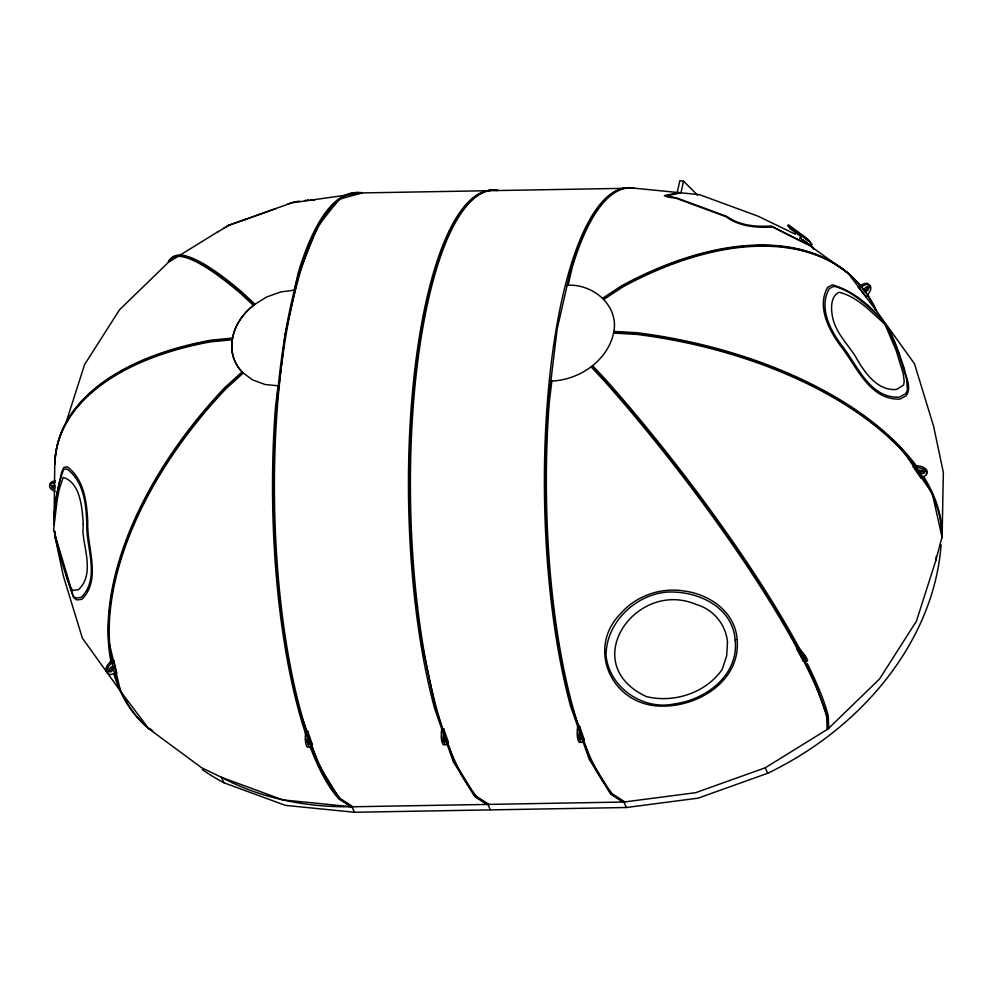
<?xml version="1.0" encoding="UTF-8"?>
<svg xmlns="http://www.w3.org/2000/svg" width="993" height="993" viewBox="0 0 993 993"><rect width="100%" height="100%" fill="white"/><g stroke="black" fill="none" stroke-linecap="round" stroke-linejoin="round"><path stroke-width="1.49" d="M54.094 521.201L54.739 465.332A310.896 163.659 9.6 0 1 210.752 341.815L232.325 339.755A55.248 44.238 -24.5 0 0 242.155 371.866L243.297 373.02L225.932 388.784A310.896 178.566 -44.8 0 0 149.447 729.234L201.567 767.701L221.427 777.308L282.968 799.924L351.969 806.788L623.865 802.034L695.609 792.699L765.231 767.788L827.963 728.999L879.537 678.976L916.44 621.134L936.163 559.407L936.225 556.341M550.879 381.126C579.204 380.195 607.828 360.943 613.786 332.245C619.049 305.273 592.734 283.489 567.152 285.289M935.902 560.251L942.109 536.568L943.35 472.42L933.557 426.084L914.479 363.761L876.769 311.281A310.896 178.566 -44.8 0 0 622.859 286.89L603.967 299.303M232.325 339.755L232.598 338.092A55.248 44.238 -24.5 0 1 253.438 305.447L254.99 304.243L242.304 292.376A310.896 52.89 52.2 0 0 169.406 261.68L218.237 231.568M308.339 747.208A8.887 2.545 89 0 1 305.261 738.42L305.72 731.047L307.644 731.022L312.212 744.055L310.263 747.183A310.896 88.861 89 0 0 338.762 798.806L351.026 806.701A281.863 225.696 -24.5 0 1 221.427 777.308L223.922 782.769L285.463 805.385L354.464 812.262L626.36 807.508L698.104 798.161L767.713 773.249A283.775 227.236 -24.5 0 0 941.103 544.735M310.263 747.183A8.887 2.545 89 0 1 307.185 738.382L307.644 731.022M444.827 744.328L444.305 744.837A8.887 2.545 89 0 1 441.227 736.049L441.674 728.676L434.723 708.816A310.896 88.861 89 0 1 415.124 366.963A310.896 88.861 89 0 1 497.183 190.557L363.153 192.903A310.896 88.886 89 0 0 275.123 446.453A310.896 88.886 89 0 0 340.673 798.881L352.925 806.775M443.598 728.639L448.166 741.672L446.229 744.8A8.887 2.545 89 0 1 443.139 736.012L443.598 728.639L441.674 728.676M580.247 742.454A8.887 2.545 89 0 1 577.169 733.666L577.628 726.293L579.552 726.255L584.12 739.288L582.171 742.416A8.887 2.545 89 0 1 579.093 733.628L579.552 726.255M53.734 516.881L56.8 494.328L61.628 472.296L63.875 467.355L67.325 466.847C84.393 479.557 86.85 502.694 87.769 522.392L87.769 522.492C86.714 547.217 101.919 579.353 81.885 599.288L76.92 599.946L73.656 597.724C66.121 576.089 58.537 553.982 54.59 531.466M278.04 385.793L275.483 406.993A310.896 88.861 89 0 0 305.819 734.373M276.414 407.08L285.239 333.871L299.327 272.194L317.723 226.267L339.172 199.233L362.197 192.915M551.847 381.002L549.29 402.202A310.896 88.861 89 0 0 612.582 794.015L624.833 801.91M913.312 466.958L920.871 468.113A8.887 4.68 9.6 0 1 925.886 475.386L920.759 477.757L913.312 466.958L913.597 465.283L921.156 466.425A8.887 4.68 9.6 0 1 926.171 473.711M917.11 467.442L917.395 465.754M920.759 477.757L921.045 476.069M683.532 181.136L680.95 192.841L677.251 192.443L679.82 180.738L683.532 181.136L697.595 195.211M568.083 285.388L572.167 267.527A310.896 88.861 89 0 1 635.024 188.248L679.1 192.642L664.329 195.633L667.395 196.974L675.761 198.153L725.945 216.685C739.462 226.652 756.492 227.98 772.753 227.062L775.148 228.303A916.191 72.204 33.5 0 0 809.965 245.693L847.401 272.665M66.146 422.273L84.591 364.543L119.619 309.667L167.854 262.884A310.896 52.89 52.2 0 1 240.753 293.58L253.438 305.447M801.636 237.128L790.155 228.663L787.871 225.572L788.529 224.84L806.986 238.481L810.065 241.783L806.279 239.325M790.155 228.663L790.825 227.931M787.871 225.572L805.695 238.742L806.353 237.997M811.517 243.732L810.201 245.209A6.939 0.956 41.6 0 1 810.648 245.916M108.249 673.242A8.887 5.102 -44.8 0 1 107.554 665.025L112.631 659.352L113.798 660.519L116.69 672.944L110.67 674.57A8.887 5.102 -44.8 0 1 108.709 666.191L113.798 660.519M223.512 228.353L228.167 225.423L246.338 219.043M242.155 371.866L224.778 387.63A310.896 178.566 -44.8 0 0 110.782 660.854M228.502 225.461L291.731 202.845L361.229 193.039A310.896 88.873 89 0 0 298.359 272.318L294.276 290.179L295.244 290.055L280.796 291.93L266.769 296.957L254.134 304.764A57.16 45.777 -24.5 0 0 242.627 372.524L225.25 388.288A310.896 178.566 -44.8 0 0 108.796 641.019L120.538 691.277L148.764 728.738L152.785 730.811M796.647 648.566L801.425 654.064A8.887 1.514 52.2 0 1 805.782 662.405L803.101 660.928L796.647 648.566L798.211 647.362L802.989 652.86A8.887 1.514 52.2 0 1 807.334 661.189L806.825 661.065M799.03 651.271L800.594 650.055M803.101 660.928L803.883 660.32M602.825 298.148L621.717 285.736A310.896 178.566 -44.8 0 1 865.722 292.699M603.496 298.645L622.388 286.232A310.896 178.566 -44.8 0 1 848.072 273.162L876.298 310.623M216.921 232.399L229.544 225.063M858.126 286.679L859.28 287.846L865.524 284.718A8.887 5.102 -44.8 0 1 870.228 290.961L866.256 297.106L858.126 286.679L864.357 283.551A8.887 5.102 -44.8 0 1 869.707 286.853M287.436 204.273L293.531 202.038L299.476 201.169M276.029 208.53L243.347 220.223M304.863 200.574L308.413 199.916M55.298 480.848L52.207 481.63A8.887 4.68 9.6 0 0 49.96 485.13M55.012 482.524L51.921 483.318A8.887 4.68 9.6 0 0 53.56 490.654L55.161 491.299M232.598 338.092L211.037 340.152A310.896 163.659 9.6 0 0 55.025 463.669M232.337 338.923L210.777 340.984A310.896 163.659 9.6 0 0 54.752 464.501M305.434 734.696L307.358 734.671M441.401 732.325L443.312 732.288M577.343 729.942L579.267 729.905M312.212 744.055L311.243 744.067L318.207 763.915L339.705 798.906L351.956 806.788L354.464 812.262M447.21 741.684L448.166 741.672M584.12 739.288L583.152 739.313L590.115 759.161L611.601 794.139L623.865 802.034L626.36 807.508M613.798 331.426L636.885 332.705A310.896 163.659 9.6 0 1 916.502 466.052M613.786 332.245L636.873 333.536A310.896 163.659 9.6 0 1 902.116 449.68L932.253 493.36L942.084 537.399M613.525 333.089L636.612 334.368A310.896 163.659 9.6 0 1 941.823 538.231M278.971 385.88L265.069 384.502L252.669 379.947L242.627 372.524M805.795 658.433L805.77 657.589M310.735 199.618L314.607 200.102M800.855 238.32L799.7 237.886L810.201 245.209L803.188 240.045M795.281 234.199L757.944 216.139L699.556 194.678L681.099 192.841L666.725 195.72L676.891 197.992L727.124 216.548C739.959 225.783 755.971 226.851 771.313 225.994L773.857 227.31A913.908 72.017 33.5 0 0 808.6 244.663L811.058 245.842L813.466 249.057M150.973 729.458L148.292 728.08A310.896 178.566 -44.8 0 1 113.984 674.222M622.909 802.046L610.645 794.164L589.147 759.173L582.692 740.741M476.615 796.51L488.879 804.392M486.955 804.429L474.691 796.535L453.205 761.557L446.242 741.709M351.969 806.788L339.705 798.906A310.896 88.849 89 0 1 273.472 486.843A310.896 88.849 89 0 1 339.172 199.233M805.695 238.742L808.265 240.976M802.791 653.89L805.46 657.056M879.115 316.382C865.598 304.566 851.857 290.614 833.884 286.319L829.267 288.603C818.269 307.842 830.533 330.855 842.585 346.507C857.803 366.057 870.042 398.516 899.298 397.15L905.604 393.737L907.428 390.261L906.609 379.003L898.665 353.098L888.909 329.763M254.134 304.764L241.46 292.898A310.896 52.89 52.2 0 0 168.562 262.202M861.254 284.979L862.408 286.145M110 662.132L111.154 663.299M115.536 671.777L116.69 672.944M884.478 323.855L884.229 323.594C870.675 311.628 857.344 296.82 839.222 292.252C829.49 296.572 831.004 311.454 833.251 320.069C837.211 333.896 847.439 344.099 855.035 355.767C863.699 371.034 876.496 391.205 896.592 389.442L903.618 385.023L904.226 381.064L903.158 373.418L896.207 350.69L885.173 324.798M592.684 365.734L606.884 380.94A310.896 52.89 52.2 0 1 801.711 652.761M591.989 366.417L606.189 381.622A310.896 52.89 52.2 0 1 787.61 629.14L798.186 649.41M591.145 366.938L605.345 382.144A310.896 52.89 52.2 0 1 826.735 717.38L827.107 729.532M812.485 246.897L814.086 249.02M883.919 322.936C871.246 305.856 853.061 290.961 832.544 284.842L827.541 287.349C816.829 306.924 828.596 329.453 840.339 345.626L840.413 345.713C856.587 365.97 869.334 400.353 899.968 399.087L906.175 395.748C912.182 387.469 905.479 376.98 904.251 368.229C898.429 352.738 894.569 335.783 883.832 322.775M803.213 655.678L803.672 656.311M120.066 690.619L82.369 638.139L63.291 575.803L55.111 537.163L54.814 531.342M798.211 647.362L800.358 651.482M802.418 657.527L813.701 679.15L827.579 716.859L827.963 728.999M765.231 767.788L767.713 773.249M490.405 809.878L487.923 804.417L475.659 796.523L454.161 761.544L435.679 708.803L421.479 641.9A310.896 88.861 89 0 1 421.193 331.488A310.896 88.861 89 0 1 498.151 190.544M578.621 726.38L571.633 706.42A310.896 88.861 89 0 1 548.322 402.326L557.147 329.105L571.236 267.44A310.896 88.861 89 0 1 634.093 188.161M578.646 729.185L570.665 706.445A310.896 88.861 89 0 1 551.065 364.592A310.896 88.861 89 0 1 633.137 188.173L499.107 190.519A310.896 88.836 89 0 0 411.114 444.045A310.896 88.836 89 0 0 476.615 796.485M299.725 711.187L306.676 731.034M307.185 732.486L310.735 742.615M65.873 574.388L73.321 596.185L76.039 598.034L81.215 597.364C100.504 578.41 86.118 548.012 86.788 524.428C86.279 504.891 84.008 481.208 66.792 468.907L63.726 469.366C57.11 486.744 54.094 506.02 54.143 524.565M61.74 560.859L55.111 537.163M801.723 236.135L801.636 235.738A6.939 0.956 41.6 0 1 808.501 240.492A6.939 0.956 41.6 0 1 811.207 244.725M828.659 728.328L828.286 716.176A310.896 52.89 52.2 0 0 807.235 663.498M867.435 295.244A310.896 178.566 -44.8 0 1 875.627 310.126M442.406 740.704A3.004 0.856 89 0 1 442.233 738.444M443.412 736.285A3.004 0.856 89 0 1 443.623 741.473M578.36 738.32A3.004 0.856 89 0 1 578.187 736.074M579.366 733.901A3.004 0.856 89 0 1 579.9 736.781A3.004 0.856 89 0 1 579.366 739.462M55.248 487.042A3.004 1.589 9.6 0 1 51.934 485.242M54.963 488.717A3.004 1.589 9.6 0 1 51.624 486.719A3.004 1.589 9.6 0 1 55.012 485.552M112.47 666.626A3.004 1.725 -44.8 0 1 111.39 669.332A3.004 1.725 -44.8 0 1 108.659 670.66M306.341 742.379A3.004 0.856 89 0 1 306.341 740.083M307.656 739.09A3.004 0.856 89 0 1 307.818 743.335M924.669 471.191A3.004 1.589 9.6 0 1 921.516 471.774A3.004 1.589 9.6 0 1 918.972 470.074M223.922 782.769A283.775 227.236 -24.5 0 1 202.386 769.649M924.16 477.397A310.896 163.659 9.6 0 1 942.109 536.568M867.733 286.356A3.004 1.725 -44.8 0 1 866.368 289.335A3.004 1.725 -44.8 0 1 863.438 290.254M83.263 524.254L82.891 532.149L83.784 539.211C86.379 555.335 92.312 577.094 78.484 589.656L72.551 590.401L70.565 586.838L53.572 529.84L57.135 500.36L59.195 489.45L63.155 477.422C80.619 482.586 82.27 508.615 83.263 524.254M727.484 642.024L726.702 655.703L722.234 669.369C705.824 692.965 673.825 703.392 646.269 696.552C576.35 663.684 636.141 578.596 696.316 604.526C713.259 609.33 725.933 624.448 727.484 642.024M735.192 640.125C738.916 674.818 706.321 699.618 674.917 703.789C643.452 710.976 609.243 687.864 606.04 655.405C606.065 623.045 634.75 595.055 666.427 592.138C696.49 590.264 732.772 606.301 735.192 640.125M737.129 639.653C741.2 684.4 690.346 711.646 651.06 705.229C607.728 697.483 588.75 645.512 620.625 613.637L620.675 613.55C636.24 595.763 660.531 587.273 683.817 590.959L683.916 590.984C709.474 594.149 735.354 611.936 737.129 639.653M800.743 654.896L804.417 659.662L800.743 654.896M444.33 737.005A3.004 0.856 89 0 0 444.901 741.92A3.004 0.856 89 0 0 445.807 737.96A3.004 0.856 89 0 0 444.33 737.005M580.272 734.634A3.004 0.856 89 0 0 580.855 739.549A3.004 0.856 89 0 0 581.761 735.59A3.004 0.856 89 0 0 580.272 734.634M111.005 671.591A3.004 1.725 -44.8 0 0 113.438 667.358A3.004 1.725 -44.8 0 0 109.193 669.183A3.004 1.725 -44.8 0 0 111.005 671.591M308.364 739.388A3.004 0.856 89 0 0 308.947 744.303A3.004 0.856 89 0 0 309.853 740.344A3.004 0.856 89 0 0 308.364 739.388M919.803 472.953A3.004 1.589 9.6 0 0 924.582 472.494A3.004 1.589 9.6 0 0 920.523 470.297A3.004 1.589 9.6 0 0 919.803 472.953M866.268 291.321A3.004 1.725 -44.8 0 0 868.701 287.089A3.004 1.725 -44.8 0 0 864.456 288.913A3.004 1.725 -44.8 0 0 866.268 291.321"/></g></svg>
